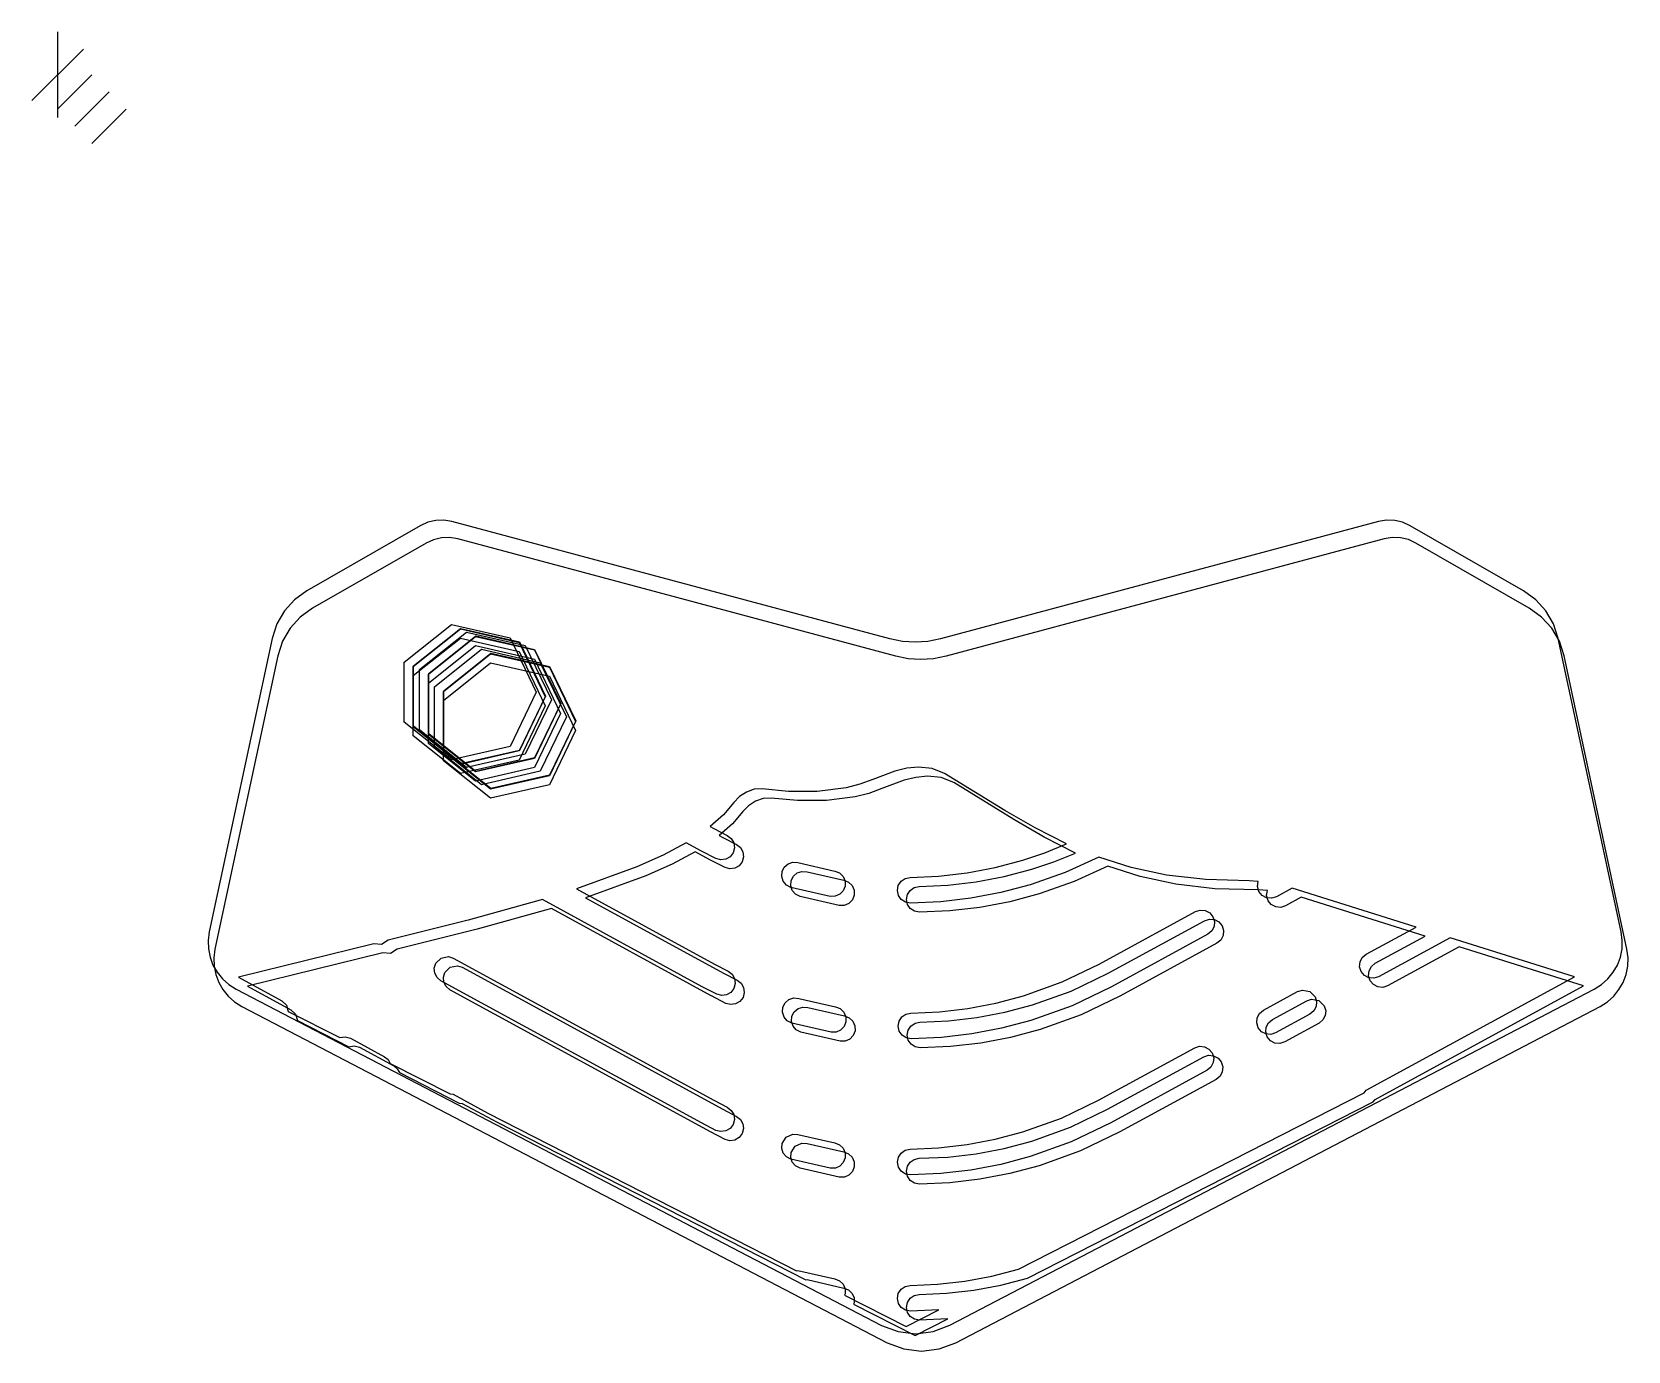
# Model space of a CAD drawing. Extents: x -3 to 183, y 51 to 205.
import ezdxf

# ---------------------------------------------------------------- set-up
doc = ezdxf.new("R2010")
doc.units = 0

msp = doc.modelspace()

# ---------------------------------------------------------------- linework, layer by layer
at = {"layer": 'Layer 1'}
for p, q in [((0, 205), (0, 195)), ((3, 203), (-3, 197)), ((4, 200), (0, 196)), ((6, 198), (2, 194)), ((8, 196), (4, 192)), ((42.285054, 147.408745), (29.058443, 139.814313)), ((43.154711, 147.800609), (42.285054, 147.408745)), ((44.083982, 148.01583), (43.154711, 147.800609)), ((45.03758, 148.046219), (44.083982, 148.01583)), ((44.083982, 148.01583), (44.083982, 148.01583)), ((45.978869, 147.890496), (45.03758, 148.046219)), ((97.053069, 134.197861), (45.978869, 147.890496)), ((154.021095, 147.890496), (102.946945, 134.197861)), ((154.966759, 148.046555), (154.021095, 147.890496)), ((155.915781, 148.015915), (154.966759, 148.046555)), ((156.840917, 147.802127), (155.915781, 148.015915)), ((157.714925, 147.408745), (156.840917, 147.802127)), ((170.941525, 139.814313), (157.714925, 147.408745)), ((42.95683, 145.384745), (29.730219, 137.790313)), ((43.826487, 145.776609), (42.95683, 145.384745)), ((44.755758, 145.99183), (43.826487, 145.776609)), ((45.709357, 146.022219), (44.755758, 145.99183)), ((44.755758, 145.99183), (44.755758, 145.99183)), ((46.650645, 145.866496), (45.709357, 146.022219)), ((97.724845, 132.173861), (46.650645, 145.866496)), ((154.692871, 145.866496), (103.618721, 132.173861)), ((155.638536, 146.022555), (154.692871, 145.866496)), ((156.587557, 145.991915), (155.638536, 146.022555)), ((157.512693, 145.778127), (156.587557, 145.991915)), ((158.386701, 145.384745), (157.512693, 145.778127)), ((171.613301, 137.790313), (158.386701, 145.384745)), ((29.058443, 139.814313), (27.617276, 138.771084)), ((172.382692, 138.771084), (170.941525, 139.814313)), ((27.617276, 138.771084), (26.437516, 137.464794)), ((29.730219, 137.790313), (28.289052, 136.747084)), ((173.054468, 136.747084), (171.613301, 137.790313)), ((173.562452, 137.464794), (172.382692, 138.771084)), ((25.553605, 135.942647), (24.999985, 134.251851)), ((26.437516, 137.464794), (25.553605, 135.942647)), ((28.289052, 136.747084), (27.109292, 135.440794)), ((174.234229, 135.440794), (173.054468, 136.747084)), ((174.446364, 135.942648), (173.562452, 137.464794)), ((174.999985, 134.251851), (174.446364, 135.942648)), ((24.999985, 134.251851), (17.667186, 100.032649)), ((27.109292, 135.440794), (26.225381, 133.918647)), ((98.516951, 133.906731), (97.053069, 134.197861)), ((102.946945, 134.197861), (101.483063, 133.906731)), ((175.11814, 133.918648), (174.234229, 135.440794)), ((182.332815, 100.032909), (174.999985, 134.251851)), ((25.671761, 132.227851), (18.338962, 98.008649)), ((26.225381, 133.918647), (25.671761, 132.227851)), ((99.188727, 131.882731), (97.724845, 132.173861)), ((100.000007, 133.809688), (98.516951, 133.906731)), ((101.483063, 133.906731), (100.000007, 133.809688)), ((103.618721, 132.173861), (102.154839, 131.882731)), ((175.671761, 132.227851), (175.11814, 133.918648)), ((183.004591, 98.008909), (175.671761, 132.227851)), ((100.671783, 131.785688), (99.188727, 131.882731)), ((102.154839, 131.882731), (100.671783, 131.785688)), ((100.3825, 119.251959), (99.013086, 119.109722)), ((101.96964, 119.104229), (100.38245, 119.252063)), ((100.38245, 119.252063), (100.3825, 119.251959)), ((95.053627, 117.809154), (93.554166, 117.245789)), ((97.642553, 118.785065), (95.053627, 117.809154)), ((98.700887, 117.72673), (96.111962, 116.750818)), ((99.013086, 119.109722), (97.642553, 118.785065)), ((100.071419, 118.051386), (98.700887, 117.72673)), ((101.44083, 118.193624), (100.071419, 118.051386)), ((103.02798, 118.045893), (101.44079, 118.193727)), ((101.44079, 118.193727), (101.44083, 118.193624)), ((103.43188, 118.518774), (101.96964, 119.104229)), ((104.49022, 117.460438), (103.02798, 118.045893)), ((110.455124, 114.1839), (103.43188, 118.518774)), ((111.513464, 113.125563), (104.49022, 117.460438)), ((79.503951, 115.806303), (78.860301, 115.116811)), ((80.31162, 116.340429), (79.503951, 115.806303)), ((81.213347, 116.657554), (80.31162, 116.340429)), ((82.13917, 116.696044), (81.213347, 116.657554)), ((82.271682, 115.599218), (81.369955, 115.282094)), ((85.223863, 116.414479), (82.13917, 116.696044)), ((83.197505, 115.637708), (82.271682, 115.599218)), ((86.282198, 115.356143), (83.197505, 115.637708)), ((88.586264, 116.416861), (85.223863, 116.414479)), ((91.953732, 116.837111), (88.586264, 116.416861)), ((93.012067, 115.778776), (89.644599, 115.358525)), ((93.554166, 117.245789), (91.953732, 116.837111)), ((94.612501, 116.187453), (93.012067, 115.778776)), ((96.111962, 116.750818), (94.612501, 116.187453)), ((77.63123, 113.682671), (76.092511, 112.320082)), ((78.860301, 115.116811), (77.63123, 113.682671)), ((79.918636, 114.058476), (78.689565, 112.624336)), ((80.562286, 114.747968), (79.918636, 114.058476)), ((81.369955, 115.282094), (80.562286, 114.747968)), ((89.644599, 115.358525), (86.282198, 115.356143)), ((113.982975, 112.146574), (110.455124, 114.1839)), ((76.092511, 112.320082), (76.509023, 112.092706)), ((76.509023, 112.092706), (76.512123, 112.092706)), ((76.512123, 112.092706), (78.087221, 111.274151)), ((78.689565, 112.624336), (77.150846, 111.261747)), ((115.041315, 111.088238), (111.513464, 113.125563)), ((117.6553, 110.286719), (113.982975, 112.146574)), ((73.302501, 110.426659), (70.600802, 108.984868)), ((75.076553, 109.459275), (73.302501, 110.426659)), ((77.150846, 111.261747), (77.567358, 111.034371)), ((77.567358, 111.034371), (77.570458, 111.034371)), ((77.570458, 111.034371), (79.145556, 110.215816)), ((78.087221, 111.274151), (78.552896, 110.919131)), ((78.552896, 110.919131), (78.84716, 110.412869)), ((78.925169, 109.832518), (78.775034, 109.266522)), ((78.84716, 110.412869), (78.925169, 109.832518)), ((79.145556, 110.215816), (79.611231, 109.860796)), ((79.611231, 109.860796), (79.905495, 109.354534)), ((118.71364, 109.228383), (115.041315, 111.088238)), ((115.123987, 109.262694), (117.6553, 110.286719)), ((70.600802, 108.984868), (67.533987, 107.617487)), ((74.360836, 109.368322), (71.659137, 107.926532)), ((76.134888, 108.400939), (74.360836, 109.368322)), ((75.079653, 109.456175), (75.076553, 109.459275)), ((76.769989, 108.578192), (75.079653, 109.456175)), ((76.137988, 108.397839), (76.134888, 108.400939)), ((77.828324, 107.519857), (76.137988, 108.397839)), ((77.345878, 108.428074), (76.769989, 108.578192)), ((77.914935, 108.50749), (77.345878, 108.428074)), ((78.412781, 108.79434), (77.914935, 108.50749)), ((78.775034, 109.266522), (78.412781, 108.79434)), ((79.833369, 108.208187), (79.471116, 107.736005)), ((79.983504, 108.774183), (79.833369, 108.208187)), ((79.905495, 109.354534), (79.983504, 108.774183)), ((84.741328, 107.587671), (85.186348, 107.968331)), ((85.186348, 107.968331), (85.743206, 108.149583)), ((85.743206, 108.149583), (86.327028, 108.103802)), ((86.327028, 108.103802), (90.621857, 107.11885)), ((86.327028, 108.103802), (86.327028, 108.103802)), ((109.318233, 107.536006), (112.5383, 108.388643)), ((112.5383, 108.388643), (115.123987, 109.262694)), ((113.59664, 107.330307), (116.182327, 108.204358)), ((116.182327, 108.204358), (118.71364, 109.228383)), ((121.40081, 108.737976), (117.475139, 106.954436)), ((125.188272, 107.547393), (121.40081, 108.737976)), ((67.533987, 107.617487), (60.489847, 105.055926)), ((68.592322, 106.55915), (61.548182, 103.99759)), ((71.659137, 107.926532), (68.592322, 106.55915)), ((78.404213, 107.369739), (77.828324, 107.519857)), ((78.97327, 107.449155), (78.404213, 107.369739)), ((79.471116, 107.736005), (78.97327, 107.449155)), ((84.432148, 106.472216), (84.475978, 107.065624)), ((84.612782, 105.92688), (84.432148, 106.472216)), ((84.475978, 107.065624), (84.741328, 107.587671)), ((85.534313, 106.007288), (85.799663, 106.529335)), ((85.799663, 106.529335), (86.244682, 106.909995)), ((86.244682, 106.909995), (86.801541, 107.091248)), ((86.801541, 107.091248), (87.385363, 107.045467)), ((87.385363, 107.045467), (91.680192, 106.060514)), ((87.385363, 107.045467), (87.385363, 107.045467)), ((90.621857, 107.11885), (91.167013, 106.905451)), ((91.167013, 106.905451), (91.588961, 106.499627)), ((91.588961, 106.499627), (91.82343, 105.963196)), ((98.353112, 105.927662), (98.837, 106.257779)), ((98.837, 106.257779), (99.410426, 106.377397)), ((99.410426, 106.377397), (102.737196, 106.527359)), ((102.737196, 106.527359), (106.045498, 106.91457)), ((106.045498, 106.91457), (109.318233, 107.536006)), ((107.103837, 105.856234), (110.376573, 106.47767)), ((110.376573, 106.47767), (113.59664, 107.330307)), ((117.475139, 106.954436), (113.41008, 105.517501)), ((122.45915, 107.67964), (118.533479, 105.8961)), ((126.246612, 106.489057), (122.45915, 107.67964)), ((129.324225, 106.658407), (125.188272, 107.547393)), ((130.382565, 105.600071), (126.246612, 106.489057)), ((133.883861, 106.122814), (129.324225, 106.658407)), ((138.94237, 105.992407), (133.883861, 106.122814)), ((60.489847, 105.055926), (76.600491, 96.2668)), ((84.98456, 105.488929), (84.612782, 105.92688)), ((85.514158, 105.217674), (84.98456, 105.488929)), ((85.490483, 105.41388), (85.534313, 106.007288)), ((85.671117, 104.868544), (85.490483, 105.41388)), ((90.093723, 104.164509), (85.514158, 105.217674)), ((86.042895, 104.430593), (85.671117, 104.868544)), ((86.572493, 104.159338), (86.042895, 104.430593)), ((91.215636, 104.410437), (90.67915, 104.175839)), ((91.621432, 104.832555), (91.215636, 104.410437)), ((91.834702, 105.37787), (91.621432, 104.832555)), ((91.680192, 106.060514), (92.225347, 105.847115)), ((91.82343, 105.963196), (91.834702, 105.37787)), ((92.225347, 105.847115), (92.647296, 105.441292)), ((92.647296, 105.441292), (92.881764, 104.904861)), ((92.893037, 104.319535), (92.679767, 103.774219)), ((92.881764, 104.904861), (92.893037, 104.319535)), ((97.924209, 104.861727), (98.032553, 105.437389)), ((98.047313, 104.27923), (97.924209, 104.861727)), ((98.032553, 105.437389), (98.353112, 105.927662)), ((98.372848, 103.80552), (98.047313, 104.27923)), ((98.982544, 103.803391), (99.090888, 104.379053)), ((99.090888, 104.379053), (99.411446, 104.869326)), ((99.411446, 104.869326), (99.895335, 105.199443)), ((99.895335, 105.199443), (100.46876, 105.319061)), ((100.46876, 105.319061), (103.795533, 105.469023)), ((103.795533, 105.469023), (107.103837, 105.856234)), ((109.983199, 104.609812), (106.500402, 103.947953)), ((113.41008, 105.517501), (109.983199, 104.609812)), ((114.46842, 104.459165), (111.041539, 103.551476)), ((118.533479, 105.8961), (114.46842, 104.459165)), ((134.942201, 105.064478), (130.382565, 105.600071)), ((140.00071, 104.934071), (134.942201, 105.064478)), ((140.01673, 105.918507), (138.94237, 105.992407)), ((139.929696, 105.311644), (140.01673, 105.918507)), ((140.09273, 104.720647), (139.929696, 105.311644)), ((141.07507, 104.860171), (140.00071, 104.934071)), ((140.467666, 104.271174), (140.09273, 104.720647)), ((140.986078, 103.999415), (140.467666, 104.271174)), ((140.988036, 104.253308), (141.07507, 104.860171)), ((141.15107, 103.662311), (140.988036, 104.253308)), ((143.96898, 105.12424), (142.12775, 104.1212)), ((158.41048, 100.593764), (143.96898, 105.12424)), ((56.536082, 103.796055), (47.873912, 101.400262)), ((57.594417, 102.73772), (48.932247, 100.341926)), ((75.16802, 93.63327), (56.536082, 103.796055)), ((76.226355, 92.57493), (57.594417, 102.73772)), ((61.548182, 103.99759), (77.658826, 95.20846)), ((91.152058, 103.106173), (86.572493, 104.159338)), ((90.67915, 104.175839), (90.093723, 104.164509)), ((91.737485, 103.117503), (91.152058, 103.106173)), ((92.273971, 103.352101), (91.737485, 103.117503)), ((92.679767, 103.774219), (92.273971, 103.352101)), ((98.852205, 103.488361), (98.372848, 103.80552)), ((99.436776, 103.375513), (98.852205, 103.488361)), ((99.105648, 103.220894), (98.982544, 103.803391)), ((99.431183, 102.747185), (99.105648, 103.220894)), ((99.910539, 102.430025), (99.431183, 102.747185)), ((102.979118, 103.535371), (99.436776, 103.375513)), ((100.49511, 102.317177), (99.910539, 102.430025)), ((104.037455, 102.477035), (100.49511, 102.317177)), ((106.500402, 103.947953), (102.979118, 103.535371)), ((107.558741, 102.889617), (104.037455, 102.477035)), ((111.041539, 103.551476), (107.558741, 102.889617)), ((121.46287, 96.2668), (132.69267, 102.392007)), ((132.69267, 102.392007), (133.251607, 102.566356)), ((133.251607, 102.566356), (133.83471, 102.513447)), ((133.83471, 102.513447), (134.352509, 102.241928)), ((133.83471, 102.513447), (133.83471, 102.513447)), ((141.569027, 103.946751), (140.986078, 103.999415)), ((141.526006, 103.212838), (141.15107, 103.662311)), ((142.044418, 102.941079), (141.526006, 103.212838)), ((142.12775, 104.1212), (141.569027, 103.946751)), ((142.627367, 102.888415), (142.044418, 102.941079)), ((143.18609, 103.062864), (142.627367, 102.888415)), ((145.02732, 104.065904), (143.18609, 103.062864)), ((159.46882, 99.53543), (145.02732, 104.065904)), ((47.873912, 101.400262), (38.528395, 99.05216)), ((122.5212, 95.20846), (133.75101, 101.333671)), ((133.75101, 101.333671), (134.309947, 101.50802)), ((134.309947, 101.50802), (134.89305, 101.455111)), ((134.352509, 102.241928), (134.72717, 101.793077)), ((134.849171, 100.651526), (134.577566, 100.133092)), ((134.72717, 101.793077), (134.901705, 101.234435)), ((134.901705, 101.234435), (134.849171, 100.651526)), ((134.89305, 101.455111), (135.410849, 101.183592)), ((134.89305, 101.455111), (134.89305, 101.455111)), ((135.410849, 101.183592), (135.78551, 100.734741)), ((135.78551, 100.734741), (135.960046, 100.176098)), ((152.59843, 97.42342), (158.41048, 100.593764)), ((17.667186, 100.032649), (17.537515, 99.02755)), ((17.537515, 99.02755), (17.573952, 98.035249)), ((38.528395, 99.05216), (37.760354, 98.576153)), ((48.932247, 100.341926), (39.58673, 97.99382)), ((134.12824, 99.75806), (122.89844, 93.63337)), ((135.18658, 98.69972), (123.95677, 92.57503)), ((134.577566, 100.133092), (134.12824, 99.75806)), ((135.635908, 99.074752), (135.18658, 98.69972)), ((135.907513, 99.593188), (135.635908, 99.074752)), ((135.960046, 100.176098), (135.907513, 99.593188)), ((153.65677, 96.36508), (159.46882, 99.53543)), ((162.38594, 99.3463), (154.0371, 94.79257)), ((176.88687, 94.79723), (162.38594, 99.3463)), ((182.462485, 99.02781), (182.332815, 100.032909)), ((182.426047, 98.035509), (182.462485, 99.02781)), ((17.573952, 98.035249), (17.768109, 97.073581)), ((17.768109, 97.073581), (18.111597, 96.160376)), ((18.338962, 98.008649), (18.209291, 97.00355)), ((18.209291, 97.00355), (18.245729, 96.011249)), ((36.854596, 98.6434), (21.093801, 94.7439)), ((37.912931, 97.58506), (22.152136, 93.68556)), ((37.760354, 98.576153), (36.854596, 98.6434)), ((38.818689, 97.517812), (37.912931, 97.58506)), ((39.58673, 97.99382), (38.818689, 97.517812)), ((44.095499, 96.36437), (44.722636, 96.97938)), ((44.722636, 96.97938), (45.563626, 97.14055)), ((45.563625, 97.14065), (46.133099, 96.96392)), ((45.563626, 97.14055), (45.563625, 97.14065)), ((46.133099, 96.96392), (76.509023, 80.3918)), ((151.877359, 96.530243), (152.142219, 97.040547)), ((152.142219, 97.040547), (152.59843, 97.42342)), ((163.44428, 98.28796), (155.09544, 93.73423)), ((177.94521, 93.73889), (163.44428, 98.28796)), ((181.888402, 96.160636), (182.23189, 97.073841)), ((182.23189, 97.073841), (182.426047, 98.035509)), ((183.134261, 97.00381), (183.004591, 98.008909)), ((183.097824, 96.011509), (183.134261, 97.00381)), ((18.111597, 96.160376), (18.596028, 95.313468)), ((18.245729, 96.011249), (18.439885, 95.049581)), ((18.439885, 95.049581), (18.783373, 94.136376)), ((18.596028, 95.313468), (19.213015, 94.55069)), ((43.919681, 95.795389), (44.095499, 96.36437)), ((43.973867, 95.223051), (43.919681, 95.795389)), ((44.238731, 94.712748), (43.973867, 95.223051)), ((44.978016, 94.737049), (45.153834, 95.30603)), ((45.153834, 95.30603), (45.780971, 95.92104)), ((45.780971, 95.92104), (46.621961, 96.08221)), ((46.62196, 96.08231), (47.191434, 95.90558)), ((46.621961, 96.08221), (46.62196, 96.08231)), ((47.191434, 95.90558), (77.567358, 79.33346)), ((76.600491, 96.2668), (76.603591, 96.2668)), ((76.603591, 96.2668), (78.178688, 95.44825)), ((77.658826, 95.20846), (77.661926, 95.20846)), ((77.661926, 95.20846), (79.237023, 94.38991)), ((78.178688, 95.44825), (78.644682, 95.09327)), ((78.644682, 95.09327), (78.939177, 94.586878)), ((117.141044, 94.188121), (121.46287, 96.2668)), ((118.199374, 93.129781), (122.5212, 95.20846)), ((151.823171, 95.957902), (151.877359, 96.530243)), ((151.99898, 95.38892), (151.823171, 95.957902)), ((152.382896, 94.932562), (151.99898, 95.38892)), ((152.894414, 94.668217), (152.382896, 94.932562)), ((152.881511, 94.899562), (152.935699, 95.471902)), ((152.935699, 95.471902), (153.200559, 95.982207)), ((153.200559, 95.982207), (153.65677, 96.36508)), ((180.786986, 94.55095), (181.403971, 95.313728)), ((181.403971, 95.313728), (181.888402, 96.160636)), ((182.560179, 94.136636), (182.903667, 95.049841)), ((182.903667, 95.049841), (183.097824, 96.011509)), ((18.783373, 94.136376), (19.267805, 93.289468)), ((19.213015, 94.55069), (19.954168, 93.889873)), ((19.267805, 93.289468), (19.884791, 92.52669)), ((19.954168, 93.889873), (20.811101, 93.34885)), ((20.811101, 93.34885), (96.070634, 54.13556)), ((21.093801, 94.7439), (26.13277, 91.99523)), ((22.152136, 93.68556), (27.191105, 90.93689)), ((44.694945, 94.32987), (44.238731, 94.712748)), ((75.076553, 77.75827), (44.694945, 94.32987)), ((45.032202, 94.164711), (44.978016, 94.737049)), ((45.297066, 93.654408), (45.032202, 94.164711)), ((45.75328, 93.27153), (45.297066, 93.654408)), ((76.134888, 76.69993), (45.75328, 93.27153)), ((75.17112, 93.63027), (75.16802, 93.63327)), ((76.861973, 92.75229), (75.17112, 93.63027)), ((78.867019, 93.4401), (78.504665, 92.968072)), ((79.017259, 94.006306), (78.867019, 93.4401)), ((78.939177, 94.586878), (79.017259, 94.006306)), ((79.237023, 94.38991), (79.703017, 94.03493)), ((79.703017, 94.03493), (79.997512, 93.528538)), ((79.997512, 93.528538), (80.075594, 92.947966)), ((104.060325, 54.13856), (179.188905, 93.34911)), ((112.62982, 92.56212), (117.141044, 94.188121)), ((113.68815, 91.50378), (118.199374, 93.129781)), ((122.89844, 93.63337), (118.301406, 91.421406)), ((144.59892, 93.06028), (145.16736, 93.2365)), ((145.16736, 93.2365), (146.006568, 93.076317)), ((145.16736, 93.2365), (145.16736, 93.2365)), ((146.006568, 93.076317), (146.63342, 92.46393)), ((152.59843, 81.54842), (176.88687, 94.79723)), ((153.05732, 94.33058), (152.881511, 94.899562)), ((153.467745, 94.615137), (152.894414, 94.668217)), ((153.441236, 93.874222), (153.05732, 94.33058)), ((153.952754, 93.609877), (153.441236, 93.874222)), ((154.0371, 94.79257), (153.467745, 94.615137)), ((153.65677, 80.49008), (177.94521, 93.73889)), ((154.526085, 93.556797), (153.952754, 93.609877)), ((155.09544, 93.73423), (154.526085, 93.556797)), ((179.188905, 93.34911), (180.045834, 93.890133)), ((180.045834, 93.890133), (180.786986, 94.55095)), ((181.458762, 92.52695), (182.075748, 93.289728)), ((182.075748, 93.289728), (182.560179, 94.136636)), ((19.884791, 92.52669), (20.625945, 91.865873)), ((20.625945, 91.865873), (21.482877, 91.32485)), ((21.482877, 91.32485), (96.74241, 52.11156)), ((26.13277, 91.99523), (26.675541, 91.476721)), ((26.675541, 91.476721), (26.899131, 90.76016)), ((76.229455, 92.57193), (76.226355, 92.57493)), ((77.920308, 91.69395), (76.229455, 92.57193)), ((77.437776, 92.602087), (76.861973, 92.75229)), ((78.006796, 92.681374), (77.437776, 92.602087)), ((78.496111, 91.543747), (77.920308, 91.69395)), ((78.504665, 92.968072), (78.006796, 92.681374)), ((79.065131, 91.623034), (78.496111, 91.543747)), ((79.563, 91.909732), (79.065131, 91.623034)), ((79.925354, 92.38176), (79.563, 91.909732)), ((80.075594, 92.947966), (79.925354, 92.38176)), ((84.523616, 90.646313), (84.567446, 91.23972)), ((84.567446, 91.23972), (84.832796, 91.761768)), ((84.832796, 91.761768), (85.277815, 92.142428)), ((85.277815, 92.142428), (85.834674, 92.323681)), ((85.834674, 92.323681), (86.418496, 92.2779)), ((86.33615, 91.084088), (86.893009, 91.265341)), ((86.418496, 92.2779), (90.713324, 91.29295)), ((86.418496, 92.2779), (86.418496, 92.2779)), ((86.893009, 91.265341), (87.476831, 91.21956)), ((87.476831, 91.21956), (91.771659, 90.23461)), ((87.476831, 91.21956), (87.476831, 91.21956)), ((90.713324, 91.29295), (91.25864, 91.07968)), ((104.732101, 52.11456), (179.860681, 91.32511)), ((106.137029, 91.08829), (109.409755, 91.709558)), ((109.409755, 91.709558), (112.62982, 92.56212)), ((110.468085, 90.651218), (113.68815, 91.50378)), ((118.301406, 91.421406), (113.50212, 89.69098)), ((123.95677, 92.57503), (119.359736, 90.363066)), ((140.60071, 90.88005), (144.59892, 93.06028)), ((141.65905, 89.82171), (145.65726, 92.00194)), ((145.65726, 92.00194), (146.2257, 92.17816)), ((146.2257, 92.17816), (147.064904, 92.017978)), ((146.2257, 92.17816), (146.2257, 92.17816)), ((146.758036, 91.321511), (146.493868, 90.810167)), ((146.63342, 92.46393), (146.810939, 91.894665)), ((146.810939, 91.894665), (146.758036, 91.321511)), ((147.064904, 92.017978), (147.69176, 91.40559)), ((147.69176, 91.40559), (147.869279, 90.836325)), ((179.860681, 91.32511), (180.717611, 91.866133)), ((180.717611, 91.866133), (181.458762, 92.52695)), ((26.899131, 90.76016), (32.913751, 87.6911)), ((27.191105, 90.93689), (27.733876, 90.418381)), ((27.733876, 90.418381), (27.957466, 89.70182)), ((27.957466, 89.70182), (33.972086, 86.63276)), ((84.70425, 90.100977), (84.523616, 90.646313)), ((85.076027, 89.663025), (84.70425, 90.100977)), ((85.605625, 89.39177), (85.076027, 89.663025)), ((85.581951, 89.587973), (85.625781, 90.18138)), ((85.762585, 89.042637), (85.581951, 89.587973)), ((90.185191, 88.33861), (85.605625, 89.39177)), ((85.625781, 90.18138), (85.891131, 90.703428)), ((85.891131, 90.703428), (86.33615, 91.084088)), ((91.25864, 91.07968), (91.680758, 90.673884)), ((91.680758, 90.673884), (91.915356, 90.137398)), ((91.926686, 89.55197), (91.713368, 89.006516)), ((91.771659, 90.23461), (92.316975, 90.02134)), ((91.915356, 90.137398), (91.926686, 89.55197)), ((92.316975, 90.02134), (92.739093, 89.615544)), ((92.739093, 89.615544), (92.973691, 89.079058)), ((98.01572, 89.03572), (98.124064, 89.611384)), ((98.124064, 89.611384), (98.444625, 90.101657)), ((98.444625, 90.101657), (98.928515, 90.431774)), ((98.928515, 90.431774), (99.501943, 90.55139)), ((99.501943, 90.55139), (102.82873, 90.701255)), ((99.502957, 89.043315), (99.986845, 89.373431)), ((99.986845, 89.373431), (100.56027, 89.49305)), ((100.56027, 89.49305), (103.887059, 89.642915)), ((102.82873, 90.701255), (106.137029, 91.08829)), ((103.887059, 89.642915), (107.195359, 90.02995)), ((107.195359, 90.02995), (110.468085, 90.651218)), ((113.50212, 89.69098), (110.075217, 88.783371)), ((119.359736, 90.363066), (114.56045, 88.63264)), ((139.825451, 89.414532), (139.879639, 89.986873)), ((140.00126, 88.84555), (139.825451, 89.414532)), ((139.879639, 89.986873), (140.144499, 90.497177)), ((140.144499, 90.497177), (140.60071, 90.88005)), ((140.937979, 88.928533), (141.202839, 89.438837)), ((141.202839, 89.438837), (141.65905, 89.82171)), ((146.03759, 90.42633), (142.03628, 88.2461)), ((147.09593, 89.36799), (143.09462, 87.18776)), ((146.493868, 90.810167), (146.03759, 90.42633)), ((147.552208, 89.751827), (147.09593, 89.36799)), ((147.816376, 90.263171), (147.552208, 89.751827)), ((147.869279, 90.836325), (147.816376, 90.263171)), ((32.913751, 87.6911), (33.529328, 87.790876)), ((33.529328, 87.790876), (34.132281, 87.6317)), ((34.132281, 87.6317), (38.133588, 85.45199)), ((86.134362, 88.604685), (85.762585, 89.042637)), ((86.66396, 88.33343), (86.134362, 88.604685)), ((91.243526, 87.28027), (86.66396, 88.33343)), ((90.770768, 88.349774), (90.185191, 88.33861)), ((91.307433, 88.584329), (90.770768, 88.349774)), ((91.713368, 89.006516), (91.307433, 88.584329)), ((92.365768, 87.525989), (91.829103, 87.291434)), ((92.771703, 87.948176), (92.365768, 87.525989)), ((92.985021, 88.49363), (92.771703, 87.948176)), ((92.973691, 89.079058), (92.985021, 88.49363)), ((98.138878, 88.453095), (98.01572, 89.03572)), ((98.464546, 87.979329), (98.138878, 88.453095)), ((98.944074, 87.662205), (98.464546, 87.979329)), ((99.528813, 87.54951), (98.944074, 87.662205)), ((99.074055, 87.97738), (99.182398, 88.553042)), ((99.197213, 87.394757), (99.074055, 87.97738)), ((99.182398, 88.553042), (99.502957, 89.043315)), ((103.071145, 87.709287), (99.528813, 87.54951)), ((106.592419, 88.12169), (103.071145, 87.709287)), ((110.075217, 88.783371), (106.592419, 88.12169)), ((111.133548, 87.725031), (107.650752, 87.06335)), ((114.56045, 88.63264), (111.133548, 87.725031)), ((140.384219, 88.389339), (140.00126, 88.84555)), ((140.894701, 88.124479), (140.384219, 88.389339)), ((140.883791, 88.356192), (140.937979, 88.928533)), ((141.0596, 87.78721), (140.883791, 88.356192)), ((141.467218, 88.070291), (140.894701, 88.124479)), ((141.442559, 87.330999), (141.0596, 87.78721)), ((142.03628, 88.2461), (141.467218, 88.070291)), ((33.972086, 86.63276), (34.587663, 86.732536)), ((34.587663, 86.732536), (35.190616, 86.57336)), ((35.190616, 86.57336), (39.191923, 84.39365)), ((91.829103, 87.291434), (91.243526, 87.28027)), ((99.522878, 86.920992), (99.197213, 87.394757)), ((100.002404, 86.603867), (99.522878, 86.920992)), ((100.58714, 86.49117), (100.002404, 86.603867)), ((104.129478, 86.650947), (100.58714, 86.49117)), ((107.650752, 87.06335), (104.129478, 86.650947)), ((121.37139, 80.39183), (132.60068, 86.51704)), ((132.60068, 86.51704), (133.15982, 86.69171)), ((133.15982, 86.69171), (133.15982, 86.69168)), ((133.15982, 86.69168), (133.74273, 86.63848)), ((133.65902, 85.4587), (134.21816, 85.63337)), ((133.74273, 86.63848), (134.260855, 86.367035)), ((134.21816, 85.63337), (134.21816, 85.63334)), ((134.21816, 85.63334), (134.80107, 85.58014)), ((134.260855, 86.367035), (134.6357, 85.91811)), ((134.6357, 85.91811), (134.81159, 85.349048)), ((141.953041, 87.066139), (141.442559, 87.330999)), ((142.525558, 87.011951), (141.953041, 87.066139)), ((143.09462, 87.18776), (142.525558, 87.011951)), ((38.133588, 85.45199), (38.530274, 85.128411)), ((38.530274, 85.128411), (38.795046, 84.69028)), ((38.795046, 84.69028), (45.778082, 81.12667)), ((39.191923, 84.39365), (39.588609, 84.070071)), ((39.588609, 84.070071), (39.853381, 83.63194)), ((122.42973, 79.33349), (133.65902, 85.4587)), ((134.03677, 83.88309), (122.80696, 77.7584)), ((134.4929, 84.266049), (134.03677, 83.88309)), ((134.757581, 84.776531), (134.4929, 84.266049)), ((134.81159, 85.349048), (134.757581, 84.776531)), ((134.80107, 85.58014), (135.319195, 85.308695)), ((135.319195, 85.308695), (135.69404, 84.85977)), ((135.69404, 84.85977), (135.86993, 84.290708)), ((135.86993, 84.290708), (135.815921, 83.718191)), ((39.853381, 83.63194), (46.836417, 80.06833)), ((135.09511, 82.82475), (123.8653, 76.70006)), ((135.55124, 83.207709), (135.09511, 82.82475)), ((135.815921, 83.718191), (135.55124, 83.207709)), ((45.778082, 81.12667), (46.133099, 81.08847)), ((46.133099, 81.08847), (50.185048, 78.87775)), ((46.836417, 80.06833), (47.191434, 80.03013)), ((76.509023, 80.3918), (76.512123, 80.3918)), ((76.512123, 80.3918), (78.087221, 79.57325)), ((112.03346, 60.67838), (152.36537, 81.25955)), ((113.0918, 59.62004), (153.42371, 80.20121)), ((117.049575, 78.313407), (121.37139, 80.39183)), ((152.36537, 81.25955), (152.59843, 81.54842)), ((153.42371, 80.20121), (153.65677, 80.49008)), ((47.191434, 80.03013), (51.243383, 77.81941)), ((50.185048, 78.87775), (86.17975, 60.5104)), ((77.567358, 79.33346), (77.570458, 79.33346)), ((77.570458, 79.33346), (79.145556, 78.51491)), ((78.087221, 79.57325), (78.560309, 79.210563)), ((78.560309, 79.210563), (78.847386, 78.711821)), ((78.847386, 78.711821), (78.926334, 78.141756)), ((79.145556, 78.51491), (79.618644, 78.152223)), ((112.53834, 76.68767), (117.049575, 78.313407)), ((118.107915, 77.255067), (122.42973, 79.33349)), ((51.243383, 77.81941), (87.238085, 59.45206)), ((75.079653, 77.75527), (75.076553, 77.75827)), ((76.769989, 76.87729), (75.079653, 77.75527)), ((76.137988, 76.69693), (76.134888, 76.69993)), ((77.828324, 75.81895), (76.137988, 76.69693)), ((77.345848, 76.727075), (76.769989, 76.87729)), ((77.91489, 76.806329), (77.345848, 76.727075)), ((78.412743, 77.093016), (77.91489, 76.806329)), ((78.775034, 77.5651), (78.412743, 77.093016)), ((78.926334, 78.141756), (78.775034, 77.5651)), ((79.833369, 76.50676), (79.471078, 76.034676)), ((79.618644, 78.152223), (79.905721, 77.653481)), ((79.984669, 77.083416), (79.833369, 76.50676)), ((79.905721, 77.653481), (79.984669, 77.083416)), ((84.949832, 76.103001), (85.732749, 76.44738)), ((85.732749, 76.44738), (85.732749, 76.44734)), ((85.732749, 76.44734), (86.327028, 76.40294)), ((86.327028, 76.40294), (90.621857, 75.41799)), ((109.318276, 75.835022), (112.53834, 76.68767)), ((113.59668, 75.62933), (118.107915, 77.255067)), ((122.80696, 77.7584), (118.209681, 75.546436)), ((123.8653, 76.70006), (119.268021, 74.488096)), ((78.404183, 75.668735), (77.828324, 75.81895)), ((78.973225, 75.747989), (78.404183, 75.668735)), ((79.471078, 76.034676), (78.973225, 75.747989)), ((84.432178, 74.771371), (84.475978, 75.36476)), ((84.612824, 74.226038), (84.432178, 74.771371)), ((84.475978, 75.36476), (84.949832, 76.103001)), ((85.534313, 74.30642), (86.008167, 75.044661)), ((86.008167, 75.044661), (86.791084, 75.38904)), ((86.791084, 75.38904), (86.791084, 75.389)), ((86.791084, 75.389), (87.385363, 75.3446)), ((87.385363, 75.3446), (91.680192, 74.35965)), ((90.621857, 75.41799), (91.176138, 75.199297)), ((91.176138, 75.199297), (91.589046, 74.798874)), ((91.589046, 74.798874), (91.821571, 74.272764)), ((98.353182, 74.226651), (98.827242, 74.552987)), ((98.827242, 74.552987), (99.410466, 74.67642)), ((99.410466, 74.67642), (102.737255, 74.826365)), ((102.737255, 74.826365), (106.045553, 75.213576)), ((106.045553, 75.213576), (109.318276, 75.835022)), ((107.103892, 74.155236), (110.376616, 74.776682)), ((110.376616, 74.776682), (113.59668, 75.62933)), ((118.209681, 75.546436), (113.41012, 73.81601)), ((119.268021, 74.488096), (114.46846, 72.75767)), ((84.984592, 73.788078), (84.612824, 74.226038)), ((85.514158, 73.51681), (84.984592, 73.788078)), ((85.490513, 73.713031), (85.534313, 74.30642)), ((85.671159, 73.167698), (85.490513, 73.713031)), ((90.093723, 72.46365), (85.514158, 73.51681)), ((86.042927, 72.729738), (85.671159, 73.167698)), ((86.572493, 72.45847), (86.042927, 72.729738)), ((91.215585, 72.709561), (90.689475, 72.476859)), ((91.616009, 73.122648), (91.215585, 72.709561)), ((91.834702, 73.67701), (91.616009, 73.122648)), ((91.680192, 74.35965), (92.234473, 74.140957)), ((91.821571, 74.272764), (91.834702, 73.67701)), ((92.234473, 74.140957), (92.647381, 73.740534)), ((92.647381, 73.740534), (92.879906, 73.214424)), ((92.893037, 72.61867), (92.674344, 72.064308)), ((92.879906, 73.214424), (92.893037, 72.61867)), ((97.924253, 73.16075), (98.03621, 73.746283)), ((98.047431, 72.578262), (97.924253, 73.16075)), ((98.03621, 73.746283), (98.353182, 74.226651)), ((98.982588, 72.10241), (99.094545, 72.687943)), ((99.094545, 72.687943), (99.411516, 73.168311)), ((99.411516, 73.168311), (99.885576, 73.494647)), ((99.885576, 73.494647), (100.4688, 73.61808)), ((100.4688, 73.61808), (103.795593, 73.768025)), ((103.795593, 73.768025), (107.103892, 74.155236)), ((109.983227, 72.908401), (106.500438, 72.24672)), ((113.41012, 73.81601), (109.983227, 72.908401)), ((114.46846, 72.75767), (111.041567, 71.850061)), ((91.152058, 71.40531), (86.572493, 72.45847)), ((90.689475, 72.476859), (90.093723, 72.46365)), ((91.74781, 71.418519), (91.152058, 71.40531)), ((92.27392, 71.651221), (91.74781, 71.418519)), ((92.674344, 72.064308), (92.27392, 71.651221)), ((98.372966, 72.104546), (98.047431, 72.578262)), ((98.852285, 71.78738), (98.372966, 72.104546)), ((99.436816, 71.67454), (98.852285, 71.78738)), ((99.105766, 71.519922), (98.982588, 72.10241)), ((99.431301, 71.046206), (99.105766, 71.519922)), ((99.91062, 70.72904), (99.431301, 71.046206)), ((102.979165, 71.834317), (99.436816, 71.67454)), ((104.037502, 70.775977), (100.49515, 70.6162)), ((106.500438, 72.24672), (102.979165, 71.834317)), ((107.558777, 71.18838), (104.037502, 70.775977)), ((111.041567, 71.850061), (107.558777, 71.18838)), ((100.49515, 70.6162), (99.91062, 70.72904)), ((86.17975, 60.5104), (86.327028, 60.528)), ((86.327028, 60.528), (90.621857, 59.54305)), ((105.785174, 59.307039), (108.93231, 59.887195)), ((108.93231, 59.887195), (112.03346, 60.67838)), ((109.99065, 58.828855), (113.0918, 59.62004)), ((87.238085, 59.45206), (87.385363, 59.46966)), ((87.385363, 59.46966), (91.680192, 58.48471)), ((90.621857, 59.54305), (91.167013, 59.329651)), ((91.167013, 59.329651), (91.588961, 58.923827)), ((91.588961, 58.923827), (91.82343, 58.387396)), ((91.680192, 58.48471), (92.225348, 58.271311)), ((91.834702, 57.80207), (91.749432, 57.66823)), ((91.82343, 58.387396), (91.834702, 57.80207)), ((92.225348, 58.271311), (92.647296, 57.865487)), ((92.647296, 57.865487), (92.881765, 57.329056)), ((97.924249, 57.28582), (98.032593, 57.861482)), ((98.032593, 57.861482), (98.353152, 58.351755)), ((98.353152, 58.351755), (98.83704, 58.681872)), ((98.83704, 58.681872), (99.410466, 58.80149)), ((99.410466, 58.80149), (102.606434, 58.94333)), ((99.895375, 57.623532), (100.4688, 57.74315)), ((100.4688, 57.74315), (103.664771, 57.88499)), ((102.606434, 58.94333), (105.785174, 59.307039)), ((103.664771, 57.88499), (106.843514, 58.248699)), ((106.843514, 58.248699), (109.99065, 58.828855)), ((91.749432, 57.66823), (98.941756, 53.99817)), ((92.893037, 56.74373), (92.807767, 56.60989)), ((92.807767, 56.60989), (100.00009, 52.93983)), ((92.881765, 57.329056), (92.893037, 56.74373)), ((98.047354, 56.703324), (97.924249, 57.28582)), ((98.372889, 56.229616), (98.047354, 56.703324)), ((98.852246, 55.912458), (98.372889, 56.229616)), ((99.436816, 55.79961), (98.852246, 55.912458)), ((98.941756, 53.99817), (102.76736, 55.94998)), ((98.982584, 56.22748), (99.090928, 56.803142)), ((99.105689, 55.644984), (98.982584, 56.22748)), ((99.090928, 56.803142), (99.411486, 57.293415)), ((99.411486, 57.293415), (99.895375, 57.623532)), ((102.76736, 55.94998), (99.436816, 55.79961)), ((96.070634, 54.13556), (98.023343, 53.402008)), ((99.431224, 55.171276), (99.105689, 55.644984)), ((99.91058, 54.854118), (99.431224, 55.171276)), ((100.49515, 54.74127), (99.91058, 54.854118)), ((100.00009, 52.93983), (103.8257, 54.89164)), ((103.8257, 54.89164), (100.49515, 54.74127)), ((102.108167, 53.403542), (104.060325, 54.13856)), ((98.023343, 53.402008), (100.065847, 53.158013)), ((100.065847, 53.158013), (102.108167, 53.403542)), ((96.74241, 52.11156), (98.695119, 51.378008)), ((98.695119, 51.378008), (100.737623, 51.134013)), ((100.737623, 51.134013), (102.779943, 51.379542)), ((102.779943, 51.379542), (104.732101, 52.11456))]:
    msp.add_line(p, q, dxfattribs=at)
at = {"layer": 'luna'}
for p, q in [((40.414279, 131.506204), (45.909311, 135.888346)), ((40.414279, 131.506204), (45.909311, 135.888346)), ((45.909311, 135.888346), (52.761503, 134.324378)), ((45.909311, 135.888346), (52.761503, 134.324378)), ((41.472579, 130.977204), (46.967611, 135.359346)), ((41.472579, 130.977204), (46.967611, 135.359346)), ((41.472579, 129.918204), (46.967611, 134.300346)), ((41.472579, 129.918204), (46.967611, 134.300346)), ((41.496679, 131.047204), (46.991711, 135.429346)), ((41.496679, 131.047204), (46.991711, 135.429346)), ((42.186379, 130.622204), (47.681411, 135.004346)), ((43.244679, 130.093204), (48.739711, 134.475346)), ((43.268779, 130.163204), (48.763811, 134.545346)), ((46.967611, 135.359346), (53.819803, 133.795378)), ((46.967611, 135.359346), (53.819803, 133.795378)), ((46.967611, 134.300346), (53.819803, 132.736378)), ((46.967611, 134.300346), (53.819803, 132.736378)), ((46.991711, 135.429346), (53.843903, 133.865378)), ((46.991711, 135.429346), (53.843903, 133.865378)), ((47.681411, 135.004346), (54.533603, 133.440378)), ((48.739711, 134.475346), (55.591903, 132.911378)), ((48.763811, 134.545346), (55.616003, 132.981378)), ((52.761503, 134.324378), (55.811015, 127.992)), ((52.761503, 134.324378), (55.811015, 127.992)), ((43.244679, 129.034204), (48.739711, 133.416346)), ((43.934379, 128.609204), (49.429411, 132.991346)), ((44.992679, 128.080204), (50.487711, 132.462346)), ((45.016779, 128.150204), (50.511811, 132.532346)), ((48.739711, 133.416346), (55.591903, 131.852378)), ((49.429411, 132.991346), (56.281603, 131.427378)), ((50.487711, 132.462346), (57.339903, 130.898378)), ((50.511811, 132.532346), (57.364003, 130.968378)), ((53.819803, 133.795378), (56.869315, 127.463)), ((53.819803, 133.795378), (56.869315, 127.463)), ((53.819803, 132.736378), (56.869315, 126.404)), ((53.819803, 132.736378), (56.869315, 126.404)), ((53.843903, 133.865378), (56.893415, 127.533)), ((53.843903, 133.865378), (56.893415, 127.533)), ((54.533603, 133.440378), (57.583115, 127.108)), ((55.591903, 132.911378), (58.641415, 126.579)), ((55.616003, 132.981378), (58.665515, 126.649)), ((40.414279, 124.477796), (40.414279, 131.506204)), ((40.414279, 124.477796), (40.414279, 131.506204)), ((41.472579, 123.948796), (41.472579, 130.977204)), ((41.472579, 123.948796), (41.472579, 130.977204)), ((41.496679, 124.018796), (41.496679, 131.047204)), ((41.496679, 124.018796), (41.496679, 131.047204)), ((42.186379, 123.593796), (42.186379, 130.622204)), ((44.992679, 127.022204), (50.487711, 131.404346)), ((50.487711, 131.404346), (57.339903, 129.840378)), ((55.591903, 131.852378), (58.641415, 125.52)), ((56.281603, 131.427378), (59.331115, 125.095)), ((57.339903, 130.898378), (60.389415, 124.566)), ((57.364003, 130.968378), (60.413515, 124.636)), ((41.472579, 122.889796), (41.472579, 129.918204)), ((41.472579, 122.889796), (41.472579, 129.918204)), ((43.244679, 123.064796), (43.244679, 130.093204)), ((43.244679, 122.005796), (43.244679, 129.034204)), ((43.268779, 123.134796), (43.268779, 130.163204)), ((43.934379, 121.580796), (43.934379, 128.609204)), ((57.339903, 129.840378), (60.389415, 123.508)), ((44.992679, 121.051796), (44.992679, 128.080204)), ((44.992679, 119.993796), (44.992679, 127.022204)), ((45.016779, 121.121796), (45.016779, 128.150204)), ((55.811015, 127.992), (52.761503, 121.659622)), ((55.811015, 127.992), (52.761503, 121.659622)), ((56.869315, 127.463), (53.819803, 121.130622)), ((56.869315, 127.463), (53.819803, 121.130622)), ((56.893415, 127.533), (53.843903, 121.200622)), ((56.893415, 127.533), (53.843903, 121.200622)), ((57.583115, 127.108), (54.533603, 120.775622)), ((58.641415, 126.579), (55.591903, 120.246622)), ((58.665515, 126.649), (55.616003, 120.316622)), ((56.869315, 126.404), (53.819803, 120.071622)), ((56.869315, 126.404), (53.819803, 120.071622)), ((58.641415, 125.52), (55.591903, 119.187622)), ((59.331115, 125.095), (56.281603, 118.762622)), ((45.909311, 120.095654), (40.414279, 124.477796)), ((45.909311, 120.095654), (40.414279, 124.477796)), ((46.967611, 119.566654), (41.472579, 123.948796)), ((46.967611, 119.566654), (41.472579, 123.948796)), ((46.967611, 118.507654), (41.472579, 122.889796)), ((46.967611, 118.507654), (41.472579, 122.889796)), ((46.991711, 119.636654), (41.496679, 124.018796)), ((46.991711, 119.636654), (41.496679, 124.018796)), ((47.681411, 119.211654), (42.186379, 123.593796)), ((48.739711, 118.682654), (43.244679, 123.064796)), ((48.763811, 118.752654), (43.268779, 123.134796)), ((60.389415, 124.566), (57.339903, 118.233622)), ((60.389415, 123.508), (57.339903, 117.175622)), ((60.413515, 124.636), (57.364003, 118.303622)), ((48.739711, 117.623654), (43.244679, 122.005796)), ((49.429411, 117.198654), (43.934379, 121.580796)), ((50.487711, 116.669654), (44.992679, 121.051796)), ((50.511811, 116.739654), (45.016779, 121.121796)), ((52.761503, 121.659622), (45.909311, 120.095654)), ((52.761503, 121.659622), (45.909311, 120.095654)), ((53.819803, 121.130622), (46.967611, 119.566654)), ((53.819803, 121.130622), (46.967611, 119.566654)), ((53.843903, 121.200622), (46.991711, 119.636654)), ((53.843903, 121.200622), (46.991711, 119.636654)), ((50.487711, 115.611654), (44.992679, 119.993796)), ((53.819803, 120.071622), (46.967611, 118.507654)), ((53.819803, 120.071622), (46.967611, 118.507654)), ((54.533603, 120.775622), (47.681411, 119.211654)), ((55.591903, 120.246622), (48.739711, 118.682654)), ((55.591903, 119.187622), (48.739711, 117.623654)), ((55.616003, 120.316622), (48.763811, 118.752654)), ((56.281603, 118.762622), (49.429411, 117.198654)), ((57.339903, 118.233622), (50.487711, 116.669654)), ((57.364003, 118.303622), (50.511811, 116.739654)), ((57.339903, 117.175622), (50.487711, 115.611654))]:
    msp.add_line(p, q, dxfattribs=at)

doc.saveas('drawing.dxf')
